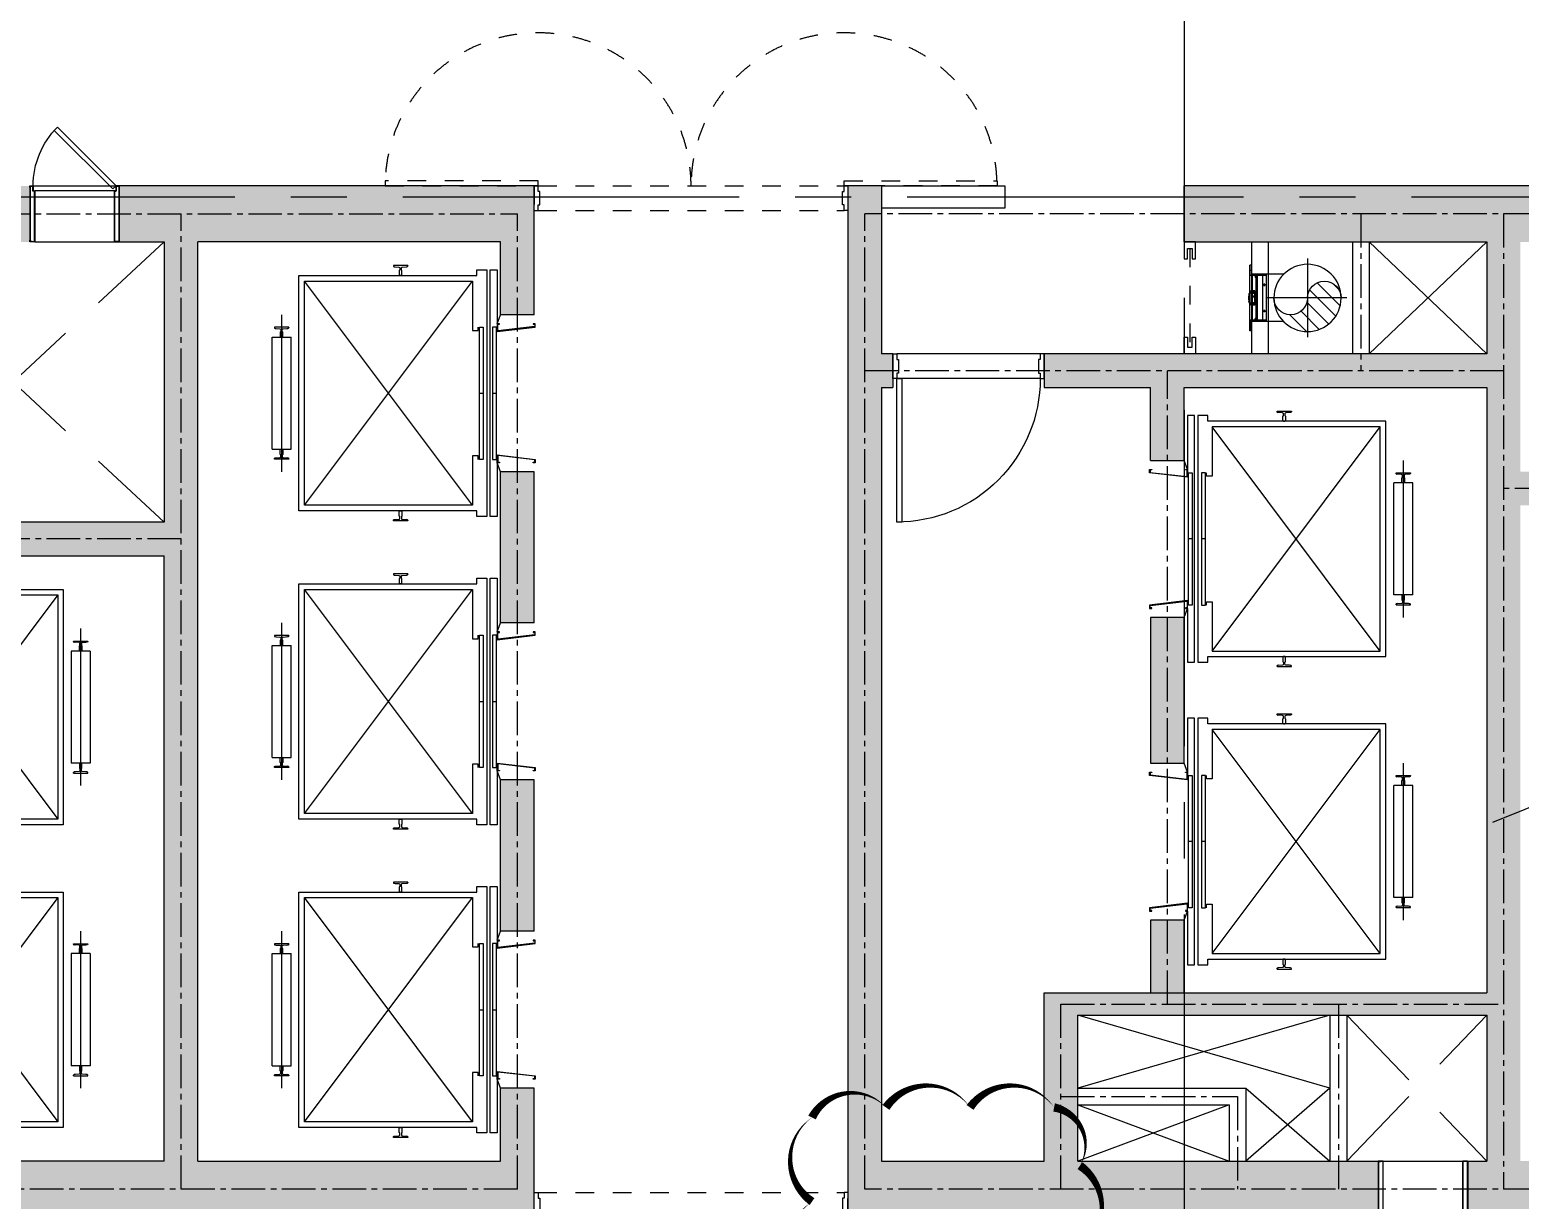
# Model space of a CAD drawing. Header units: millimetres. Extents: x 10000 to 302800, y 6800 to 229018.
# Drawn here: x 209878 to 223176, y 29427 to 39869 of the extents above; entities that cross this region are included whole.
import ezdxf

# ---------------------------------------------------------------- set-up
doc = ezdxf.new("R2010")
doc.units = ezdxf.units.MM
doc.header["$LTSCALE"] = 400
doc.header["$MEASUREMENT"] = 0
for name, pattern in [('X-CORE_9F$0$CEN', [62, 60, -1, 0, -1]), ('X-CORE_9F$0$CENTER2', [1.125, 0.75, -0.125, 0.125, -0.125]), ('X-CORE_9F$0$DASHED', [3, 2, -1]), ('X-F_Exit_7F~20F$0$18$0$STYLE_19', [0.83328, 0.41656, -0.41672]), ('X-GRID_5~ROOF$0$CENTER2', [1.125, 0.75, -0.125, 0.125, -0.125])]:
    doc.linetypes.add(name, pattern=pattern)
doc.layers.get('0').update_dxf_attribs({"linetype": 'CONTINUOUS'})
for name, color, linetype in [('A-TXT1', 3, 'CONTINUOUS'), ('X-CORE_9F$0$A-CEN2', 8, 'X-CORE_9F$0$CENTER2'), ('X-CORE_9F$0$A-CON', 2, 'CONTINUOUS'), ('X-CORE_9F$0$A-DOOR', 4, 'CONTINUOUS'), ('X-CORE_9F$0$A-DOORF', 9, 'CONTINUOUS'), ('X-CORE_9F$0$A-ELE4', 8, 'CONTINUOUS'), ('X-CORE_9F$0$A-ELEV', 5, 'CONTINUOUS'), ('X-CORE_9F$0$A-HAT', 252, 'CONTINUOUS'), ('X-CORE_9F$0$A-OPEN1', 1, 'X-CORE_9F$0$CEN'), ('X-CORE_9F$0$A-OPEN2', 9, 'X-CORE_9F$0$DASHED'), ('X-CORE_9F$0$A-SYM', 7, 'CONTINUOUS'), ('X-CORE_9F$0$A-WALB', 3, 'CONTINUOUS'), ('X-CORE_9F$0$A-WALD', 7, 'CONTINUOUS'), ('X-CORE_LINEN CHUTE TYPE-1$0$A-WALD', 7, 'CONTINUOUS'), ('X-CORE_LINEN CHUTE TYPE-1$0$부품상세도$0$DS1', 7, 'CONTINUOUS'), ('X-F_Exit_7F~20F$0$A-FSD', 4, 'CONTINUOUS'), ('X-F_Exit_7F~20F$0$A-SHUTTER', 4, 'CONTINUOUS'), ('X-GRID_5~ROOF$0$A-CEN1', 1, 'X-GRID_5~ROOF$0$CENTER2')]:
    doc.layers.add(name, color=color, linetype=linetype)
doc.layers.add('X-CORE_9F$0$00_201026_호텔 코어 수정_JANG', color=82, linetype='CONTINUOUS', plot=False)

# ---------------------------------------------------------------- blocks, each defined once
blk = doc.blocks.new('*X699')
at = {"color": 0}
for p, q in [((2879.542, 10374.874), (2880.226, 10375.558)), ((2879.581, 10375.355), (2879.765, 10375.538)), ((2879.674, 10374.564), (2880.454, 10375.344)), ((2879.882, 10374.33), (2880.531, 10374.979)), ((2880.163, 10374.169), (2880.706, 10374.712)), ((2880.542, 10374.106), (2881.042, 10374.606))]:
    blk.add_line(p, q, dxfattribs=at)
blk = doc.blocks.new('X-CORE_LINEN CHUTE TYPE-1$0$c-sec')
for p, q in [((0, 0.587), (0, -0.582)), ((-0.587, 0), (0.609, 0))]:
    blk.add_line(p, q)
at = {"color": 0}
blk.add_circle((0, 0), 0.5, dxfattribs=at)
for centre, start, end in [((-0.25, 0), 0, 180), ((0.25, 0), 180, 0)]:
    blk.add_arc(centre, 0.25, start, end)
at = {"xscale": 0.5003280839895036, "yscale": 0.5003280839895036, "zscale": 0.5003280839895036}
blk.add_blockref('*X699', (-1441.202, -5190.957), dxfattribs=at)
blk = doc.blocks.new('X-CORE_LINEN CHUTE TYPE-1')
for p, q in [((216001, 56116), (215977, 56116)), ((215985, 55578), (215985, 56164)), ((215999, 56164), (215985, 56164)), ((215987, 56072), (215987, 56162)), ((215999, 56162), (215987, 56162)), ((215999, 56164), (215999, 56072)), ((216131, 56072), (215985, 56072)), ((216048, 56070), (215985, 56070)), ((216286, 56082), (216005, 56082)), ((216005, 56082), (216005, 55660)), ((216005, 56082), (216005, 55660)), ((216038, 56053), (216038, 55689)), ((216038, 56053), (216038, 56051)), ((216048, 56053), (216038, 56053)), ((216038, 56051), (216051, 56051)), ((216048, 56069), (216046, 56070)), ((216048, 56063), (216046, 56062)), ((216046, 56062), (216048, 56060)), ((216048, 56055), (216046, 56053)), ((216048, 56070), (216048, 56053)), ((216048, 56051), (216048, 55691)), ((216049, 56072), (216049, 56041)), ((216049, 56041), (216049, 55994)), ((216049, 55994), (216049, 55670)), ((216051, 55672), (216051, 56070)), ((216051, 56070), (216051, 56051)), ((216131, 56070), (216051, 56070)), ((216096, 56079), (216096, 55663)), ((216131, 56077), (216096, 56077)), ((216096, 56072), (216096, 56077)), ((216102, 55988), (216125, 55988)), ((216113, 56000), (216113, 55976)), ((216131, 56082), (216131, 55660)), ((216131, 56082), (216131, 55660)), ((216131, 56082), (216131, 55660)), ((216131, 56082), (216131, 55660)), ((216131, 56077), (216131, 55665)), ((215974, 55888), (215973, 55887)), ((215973, 55887), (215973, 55856)), ((215974, 55854), (215973, 55856)), ((215975, 55905), (215974, 55904)), ((215974, 55904), (215974, 55839)), ((215975, 55912), (215985, 55912)), ((215975, 55912), (215975, 55830)), ((215992, 55935), (215992, 55912)), ((216029, 55935), (215992, 55935)), ((215996, 55912), (215992, 55912)), ((216025, 55924), (215996, 55924)), ((215996, 55924), (215996, 55819)), ((216025, 55912), (215996, 55912)), ((216021, 55884), (216000, 55884)), ((216015, 55918), (216006, 55918)), ((216011, 55923), (216011, 55913)), ((216011, 55873), (216011, 55894)), ((216025, 55924), (216025, 55819)), ((216029, 55912), (216025, 55912)), ((216029, 55935), (216029, 55912)), ((215975, 55837), (215974, 55839)), ((215975, 55830), (215985, 55830)), ((215992, 55830), (215992, 55807)), ((215996, 55830), (215992, 55830)), ((216029, 55807), (215992, 55807)), ((215996, 55830), (216025, 55830)), ((216025, 55819), (215996, 55819)), ((216015, 55824), (216006, 55824)), ((216011, 55829), (216011, 55820)), ((216029, 55830), (216025, 55830)), ((216029, 55830), (216029, 55807)), ((216102, 55754), (216125, 55754)), ((216113, 55766), (216113, 55743)), ((216001, 55626), (215977, 55626)), ((216048, 55672), (215985, 55672)), ((216131, 55670), (215987, 55670)), ((215987, 55580), (215987, 55670)), ((215999, 55578), (215999, 55670)), ((216286, 55660), (216005, 55660)), ((216131, 55660), (216013, 55660)), ((216131, 55660), (216013, 55660)), ((216131, 55660), (216013, 55660)), ((216038, 55689), (216038, 55691)), ((216038, 55691), (216051, 55691)), ((216048, 55689), (216038, 55689)), ((216048, 55688), (216046, 55689)), ((216046, 55681), (216048, 55682)), ((216048, 55679), (216046, 55681)), ((216048, 55674), (216046, 55672)), ((216048, 55672), (216048, 55689)), ((216049, 55670), (216049, 55697)), ((216051, 55672), (216051, 55691)), ((216131, 55672), (216051, 55672)), ((216096, 55665), (216096, 55670)), ((216131, 55665), (216096, 55665)), ((215999, 55578), (215985, 55578)), ((215999, 55580), (215987, 55580))]:
    blk.add_line(p, q)
for centre, radius in [((216113, 55988), 5.84), ((216113, 55988), 3.51), ((216011, 55884), 7.01), ((216011, 55918), 2.34), ((216011, 55824), 2.34), ((216113, 55754), 5.84), ((216113, 55754), 3.51)]:
    blk.add_circle(centre, radius)
for centre, radius, start, end in [((215991, 56116), 8.04, 139.1701, 220.8299), ((216031, 56062), 1.06, 39.0862, 191.583), ((216040, 56063), 10.5, 186.9563, 270), ((216038, 56067), 8.03, 207.8181, 228.8947), ((216036, 56064), 4.44, 228.8947, 79.9843), ((216037, 56069), 0.993, 90, 270.7338), ((215984, 55845), 9.94, 159.3489, 200.6511), ((215991, 55626), 8.04, 139.1701, 220.8299), ((216040, 55679), 10.5, 90, 173.0437), ((216031, 55680), 1.06, 168.417, 320.9138), ((216038, 55676), 8.03, 131.1053, 152.1819), ((216036, 55678), 4.44, 280.0157, 131.1053), ((216037, 55673), 0.993, 89.2662, 270)]:
    blk.add_arc(centre, radius, start, end)
at = {"layer": 'X-CORE_LINEN CHUTE TYPE-1$0$A-WALD'}
for points in [[(215999, 56371), (215999, 55371)], [(216149, 56371), (216149, 55371)]]:
    blk.add_lwpolyline(points, dxfattribs=at)
at = {"layer": 'X-CORE_LINEN CHUTE TYPE-1$0$부품상세도$0$DS1', "linetype": 'ByBlock', "ltscale": 0.6, "xscale": -599.6065573770493, "yscale": 599.6065573770493, "zscale": 599.6065573770493}
blk.add_blockref('X-CORE_LINEN CHUTE TYPE-1$0$c-sec', (216499, 55871), dxfattribs=at)
blk = doc.blocks.new('*U723')
at = {"layer": 'X-CORE_9F$0$A-ELEV'}
for p, q in [((850, 2039), (850, 1869)), ((1850, 2039), (850, 2039)), ((850, 2039), (850, 1869)), ((1850, 2039), (1850, 1869)), ((650, 1954), (2050, 1954)), ((773, 1907), (772, 1897)), ((1850, 1869), (850, 1869)), ((1927, 1907), (1928, 1897)), ((2350, 1749), (350, 249)), ((2350, 249), (350, 1749)), ((300, 886), (300, 898)), ((300, 898), (300, 886)), ((2477, 845), (2478, 835)), ((1350, 189), (1350, 154)), ((1350, 72), (1350, 37))]:
    blk.add_line(p, q, dxfattribs=at)
for points in [[(761, 1890), (765, 1890), (761, 1890), (761, 2018), (765, 2018, -0.397026), (772, 2011), (773, 2001), (775, 1968, 0.397088), (782, 1961), (800, 1961, 0.414214), (804, 1965), (847, 1965, -0.414214), (850, 1963), (850, 1945, -0.414214), (847, 1943), (804, 1943, 0.414214), (800, 1947), (782, 1947, 0.397073), (775, 1940), (772, 1897, -0.397026), (765, 1890, 0.397026), (772, 1897, -0.397026), (765, 1890)], [(1939, 1890), (1935, 1890), (1939, 1890), (1939, 2018), (1935, 2018, 0.397026), (1928, 2011), (1927, 2001), (1925, 1968, -0.397088), (1918, 1961), (1900, 1961, -0.414214), (1896, 1965), (1853, 1965, 0.414214), (1850, 1963), (1850, 1945, 0.414214), (1853, 1943), (1896, 1943, -0.414214), (1900, 1947), (1918, 1947, -0.397073), (1925, 1940), (1928, 1897, 0.397026), (1935, 1890, -0.397026), (1928, 1897, 0.397026), (1935, 1890)], [(211, 828), (215, 828), (211, 828), (211, 956), (215, 956, -0.397026), (222, 949), (223, 939), (225, 906, 0.397088), (232, 899), (250, 899, 0.414214), (254, 903), (297, 903, -0.414214), (300, 901), (300, 883, -0.414214), (297, 881), (254, 881, 0.414214), (250, 885), (232, 885, 0.397073), (225, 878), (222, 835, -0.397026), (215, 828, 0.397026), (222, 835, -0.397026), (215, 828)], [(2489, 828), (2485, 828), (2489, 828), (2489, 956), (2485, 956, 0.397026), (2478, 949), (2477, 939), (2475, 906, -0.397088), (2468, 899), (2450, 899, -0.414214), (2446, 903), (2403, 903, 0.414214), (2400, 901), (2400, 883, 0.414214), (2403, 881), (2446, 881, -0.414214), (2450, 885), (2468, 885, -0.397073), (2475, 878), (2478, 835, 0.397026), (2485, 828, -0.397026), (2478, 835, 0.397026), (2485, 828)]]:
    blk.add_lwpolyline(points, format="xyb", dxfattribs=at)
for points in [[(250, 122), (2450, 122), (2450, 212), (2400, 212), (2400, 1799), (300, 1799), (300, 212), (250, 212)], [(760, 189), (760, 154), (1940, 154), (1940, 189)], [(760, 72), (1940, 72), (1940, 37), (760, 37)]]:
    blk.add_lwpolyline(points, close=True, dxfattribs=at)
for points in [[(1940, 199), (1910, 199), (1910, 249), (2350, 249), (2350, 1749), (350, 1749), (350, 249), (790, 249), (790, 199), (760, 199)], [(2050, 0), (1970, 30), (2450, 30), (2450, 92), (250, 92), (250, 30), (730, 30), (650, 0)]]:
    blk.add_lwpolyline(points, dxfattribs=at)
blk = doc.blocks.new('*U724')
at = {"layer": 'X-CORE_9F$0$A-DOOR'}
for points in [[(735, 25), (735, 10), (730, 10), (730, 30), (800, 30), (760, -310), (730, -310), (730, -290), (735, -290), (735, -305), (756, -305), (794, 25)], [(1965, 25), (1965, 10), (1970, 10), (1970, 30), (1900, 30), (1940, -310), (1970, -310), (1970, -290), (1965, -290), (1965, -305), (1944, -305), (1906, 25)]]:
    blk.add_lwpolyline(points, close=True, dxfattribs=at)
at = {"layer": 'X-CORE_9F$0$A-ELEV'}
for p, q in [((850, 2039), (850, 1869)), ((1850, 2039), (850, 2039)), ((850, 2039), (850, 1869)), ((1850, 2039), (1850, 1869)), ((650, 1954), (2050, 1954)), ((773, 1907), (772, 1897)), ((1850, 1869), (850, 1869)), ((1927, 1907), (1928, 1897)), ((2350, 1749), (350, 249)), ((2350, 249), (350, 1749)), ((300, 886), (300, 898)), ((300, 898), (300, 886)), ((2477, 845), (2478, 835)), ((1350, 189), (1350, 154)), ((1350, 72), (1350, 37))]:
    blk.add_line(p, q, dxfattribs=at)
for points in [[(761, 1890), (765, 1890), (761, 1890), (761, 2018), (765, 2018, -0.397026), (772, 2011), (773, 2001), (775, 1968, 0.397088), (782, 1961), (800, 1961, 0.414214), (804, 1965), (847, 1965, -0.414214), (850, 1963), (850, 1945, -0.414214), (847, 1943), (804, 1943, 0.414214), (800, 1947), (782, 1947, 0.397073), (775, 1940), (772, 1897, -0.397026), (765, 1890, 0.397026), (772, 1897, -0.397026), (765, 1890)], [(1939, 1890), (1935, 1890), (1939, 1890), (1939, 2018), (1935, 2018, 0.397026), (1928, 2011), (1927, 2001), (1925, 1968, -0.397088), (1918, 1961), (1900, 1961, -0.414214), (1896, 1965), (1853, 1965, 0.414214), (1850, 1963), (1850, 1945, 0.414214), (1853, 1943), (1896, 1943, -0.414214), (1900, 1947), (1918, 1947, -0.397073), (1925, 1940), (1928, 1897, 0.397026), (1935, 1890, -0.397026), (1928, 1897, 0.397026), (1935, 1890)], [(211, 828), (215, 828), (211, 828), (211, 956), (215, 956, -0.397026), (222, 949), (223, 939), (225, 906, 0.397088), (232, 899), (250, 899, 0.414214), (254, 903), (297, 903, -0.414214), (300, 901), (300, 883, -0.414214), (297, 881), (254, 881, 0.414214), (250, 885), (232, 885, 0.397073), (225, 878), (222, 835, -0.397026), (215, 828, 0.397026), (222, 835, -0.397026), (215, 828)], [(2489, 828), (2485, 828), (2489, 828), (2489, 956), (2485, 956, 0.397026), (2478, 949), (2477, 939), (2475, 906, -0.397088), (2468, 899), (2450, 899, -0.414214), (2446, 903), (2403, 903, 0.414214), (2400, 901), (2400, 883, 0.414214), (2403, 881), (2446, 881, -0.414214), (2450, 885), (2468, 885, -0.397073), (2475, 878), (2478, 835, 0.397026), (2485, 828, -0.397026), (2478, 835, 0.397026), (2485, 828)]]:
    blk.add_lwpolyline(points, format="xyb", dxfattribs=at)
for points in [[(250, 122), (2450, 122), (2450, 212), (2400, 212), (2400, 1799), (300, 1799), (300, 212), (250, 212)], [(760, 189), (760, 154), (1940, 154), (1940, 189)], [(760, 72), (1940, 72), (1940, 37), (760, 37)]]:
    blk.add_lwpolyline(points, close=True, dxfattribs=at)
for points in [[(1940, 199), (1910, 199), (1910, 249), (2350, 249), (2350, 1749), (350, 1749), (350, 249), (790, 249), (790, 199), (760, 199)], [(2050, 0), (1970, 30), (2450, 30), (2450, 92), (250, 92), (250, 30), (730, 30), (650, 0)]]:
    blk.add_lwpolyline(points, dxfattribs=at)
blk = doc.blocks.new('*U725')
at = {"layer": 'X-CORE_9F$0$A-DOOR'}
for points in [[(735, 25), (735, 10), (730, 10), (730, 30), (800, 30), (760, -310), (730, -310), (730, -290), (735, -290), (735, -305), (756, -305), (794, 25)], [(1965, 25), (1965, 10), (1970, 10), (1970, 30), (1900, 30), (1940, -310), (1970, -310), (1970, -290), (1965, -290), (1965, -305), (1944, -305), (1906, 25)]]:
    blk.add_lwpolyline(points, close=True, dxfattribs=at)
at = {"layer": 'X-CORE_9F$0$A-ELEV'}
for p, q in [((850, 2039), (850, 1869)), ((1850, 2039), (850, 2039)), ((850, 2039), (850, 1869)), ((1850, 2039), (1850, 1869)), ((650, 1954), (2050, 1954)), ((773, 1907), (772, 1897)), ((1850, 1869), (850, 1869)), ((1927, 1907), (1928, 1897)), ((2350, 1749), (350, 249)), ((2350, 249), (350, 1749)), ((300, 886), (300, 898)), ((300, 898), (300, 886)), ((2477, 845), (2478, 835)), ((1350, 189), (1350, 154)), ((1350, 72), (1350, 37))]:
    blk.add_line(p, q, dxfattribs=at)
for points in [[(761, 1890), (765, 1890), (761, 1890), (761, 2018), (765, 2018, -0.397026), (772, 2011), (773, 2001), (775, 1968, 0.397088), (782, 1961), (800, 1961, 0.414214), (804, 1965), (847, 1965, -0.414214), (850, 1963), (850, 1945, -0.414214), (847, 1943), (804, 1943, 0.414214), (800, 1947), (782, 1947, 0.397073), (775, 1940), (772, 1897, -0.397026), (765, 1890, 0.397026), (772, 1897, -0.397026), (765, 1890)], [(1939, 1890), (1935, 1890), (1939, 1890), (1939, 2018), (1935, 2018, 0.397026), (1928, 2011), (1927, 2001), (1925, 1968, -0.397088), (1918, 1961), (1900, 1961, -0.414214), (1896, 1965), (1853, 1965, 0.414214), (1850, 1963), (1850, 1945, 0.414214), (1853, 1943), (1896, 1943, -0.414214), (1900, 1947), (1918, 1947, -0.397073), (1925, 1940), (1928, 1897, 0.397026), (1935, 1890, -0.397026), (1928, 1897, 0.397026), (1935, 1890)], [(211, 828), (215, 828), (211, 828), (211, 956), (215, 956, -0.397026), (222, 949), (223, 939), (225, 906, 0.397088), (232, 899), (250, 899, 0.414214), (254, 903), (297, 903, -0.414214), (300, 901), (300, 883, -0.414214), (297, 881), (254, 881, 0.414214), (250, 885), (232, 885, 0.397073), (225, 878), (222, 835, -0.397026), (215, 828, 0.397026), (222, 835, -0.397026), (215, 828)], [(2489, 828), (2485, 828), (2489, 828), (2489, 956), (2485, 956, 0.397026), (2478, 949), (2477, 939), (2475, 906, -0.397088), (2468, 899), (2450, 899, -0.414214), (2446, 903), (2403, 903, 0.414214), (2400, 901), (2400, 883, 0.414214), (2403, 881), (2446, 881, -0.414214), (2450, 885), (2468, 885, -0.397073), (2475, 878), (2478, 835, 0.397026), (2485, 828, -0.397026), (2478, 835, 0.397026), (2485, 828)]]:
    blk.add_lwpolyline(points, format="xyb", dxfattribs=at)
for points in [[(250, 122), (2450, 122), (2450, 212), (2400, 212), (2400, 1799), (300, 1799), (300, 212), (250, 212)], [(760, 189), (760, 154), (1940, 154), (1940, 189)], [(760, 72), (1940, 72), (1940, 37), (760, 37)]]:
    blk.add_lwpolyline(points, close=True, dxfattribs=at)
for points in [[(1940, 199), (1910, 199), (1910, 249), (2350, 249), (2350, 1749), (350, 1749), (350, 249), (790, 249), (790, 199), (760, 199)], [(2050, 0), (1970, 30), (2450, 30), (2450, 92), (250, 92), (250, 30), (730, 30), (650, 0)]]:
    blk.add_lwpolyline(points, dxfattribs=at)
blk = doc.blocks.new('X-CORE_9F$0$SD-1350-220')
at = {"layer": 'X-CORE_9F$0$A-DOOR'}
for points in [[(35, 25), (80, 25), (80, 1305), (35, 1305)], [(0, -195), (35, -195), (35, -145), (50, -145), (50, -25), (35, -25), (35, 25), (0, 25)], [(1350, -195), (1315, -195), (1315, -145), (1300, -145), (1300, -25), (1315, -25), (1315, 25), (1350, 25)]]:
    blk.add_lwpolyline(points, close=True, dxfattribs=at)
at = {"layer": 'X-CORE_9F$0$A-DOORF'}
blk.add_arc((35, 25), 1280, 359.9893, 90, dxfattribs=at)
at = {"layer": 'X-CORE_9F$0$A-ELE4'}
for p, q in [((1315, 25), (35, 25)), ((1315, -195), (35, -195))]:
    blk.add_line(p, q, dxfattribs=at)
blk = doc.blocks.new('*U741')
at = {"layer": 'X-CORE_9F$0$A-DOOR', "color": 8}
for p, q in [((770, 0), (30, 0)), ((45, -45), (755, -45)), ((755, -500), (45, -500))]:
    blk.add_line(p, q, dxfattribs=at)
at = {"layer": 'X-CORE_9F$0$A-DOOR'}
for points in [[(553, 523), (30, 0), (58, -28), (582, 495)], [(2, -15), (2, -15), (2, -15), (0, -15), (0, 0), (30, 0), (30, -45), (45, -45), (45, -500), (0, -500), (0, -485), (2, -485), (2, -485), (2, -485), (2, -498), (43, -498), (43, -47), (28, -47), (28, -2), (2, -2)], [(798, -15), (798, -15), (798, -15), (800, -15), (800, 0), (770, 0), (770, -45), (755, -45), (755, -500), (800, -500), (800, -485), (798, -485), (798, -485), (798, -485), (798, -498), (757, -498), (757, -47), (772, -47), (772, -2), (798, -2)]]:
    blk.add_lwpolyline(points, close=True, dxfattribs=at)
at = {"layer": 'X-CORE_9F$0$A-DOOR', "color": 8}
for points in [[(20, -498), (2, -498), (2, -2), (20, -2), (20, -3), (3, -3), (3, -497), (20, -497)], [(780, -498), (798, -498), (798, -2), (780, -2), (780, -3), (797, -3), (797, -497), (780, -497)]]:
    blk.add_lwpolyline(points, close=True, dxfattribs=at)
blk.add_arc((30, 0), 740, 0, 45, dxfattribs=at)
blk = doc.blocks.new('X-CORE_9F$0$201207_점검구 수정용_JANG')
at = {"layer": 'X-CORE_9F$0$A-DOOR', "xscale": -1, "rotation": 359.9999999999994}
blk.add_blockref('*U741', (205899, 56871), dxfattribs=at)
at = {"layer": 'X-CORE_9F$0$A-DOOR', "rotation": 180.0000000000006}
blk.add_blockref('*U741', (217929, 47671), dxfattribs=at)
blk = doc.blocks.new('X-CORE_9F')
at = {"layer": 'X-CORE_9F$0$A-HAT'}
h = blk.add_hatch(dxfattribs=at)
h.set_pattern_fill('AR-CONC', color=256)
h.set_pattern_definition([(50, (0, 0), (182.18467, -15.93909), [19.05, -209.55]), (355, (0, 0), (-35.24283, 191.05664), [15.24, -167.64]), (100.451, (15.18, -1.33), (146.9425, 175.11669), [16.19, -178.09]), (46.1842, (0, 50.8), (271.07904, -42.04233), [28.575, -314.325]), (96.6356, (22.6, 47.3), (237.40423, 247.42556), [24.285, -267.135]), (351.184, (0, 50.8), (237.4046, 247.42512), [22.86, -251.46]), (21, (25.4, 38.1), (151.61488, -102.26552), [19.05, -209.55]), (326, (25.4, 38.1), (61.80203, 184.18797), [15.24, -167.64]), (71.4514, (38.03, 29.58), (213.41649, 81.92286), [16.19, -178.09]), (37.5, (0, 0), (3.088603, 84.555039), [0, -165.608, 0, -170.18, 0, -168.275]), (7.5, (0, 0), (66.819663, 100.180575), [0, -97.028, 0, -161.798, 0, -64.135]), (327.5, (-56.64, 0), (135.590595, -5.728744), [0, -63.5, 0, -198.12, 0, -262.89]), (317.5, (-82.04, 0), (148.12918, 25.42649), [0, -82.55, 0, -131.572, 0, -186.69])])
h.paths.add_polyline_path([(224199, 48171), (218399, 48171), (218399, 54021), (221199, 54021), (221199, 49571), (222299, 49571), (222299, 49771), (221499, 49771), (221499, 51221), (223699, 51221), (223699, 49571), (224199, 49571), (224199, 56871), (222999, 56871), (222999, 56371), (223699, 56371), (223699, 51421), (221499, 51421), (221499, 56371), (222199, 56371), (222199, 56871), (220699, 56871), (220699, 56371), (221199, 56371), (221199, 54321), (218399, 54321), (218399, 56371), (219599, 56371), (219599, 56871), (215399, 56871), (215399, 56371), (218099, 56371), (218099, 55371), (214149, 55371), (214149, 55071), (215099, 55071), (215099, 54421), (215399, 54421), (215399, 55071), (218099, 55071), (218099, 49671), (214149, 49671), (214149, 48171), (212699, 48171), (212699, 55071), (212799, 55071), (212799, 55371), (212699, 55371), (212699, 56871), (212399, 56871), (212399, 47671), (217129, 47671), (217129, 48171), (214449, 48171), (214449, 49471), (218099, 49471), (218099, 48171), (217929, 48171), (217929, 47671), (224199, 47671)])
h.paths.add_polyline_path([(215399, 50321), (215099, 50321), (215099, 49671), (215399, 49671)], flags=17)
h.paths.add_polyline_path([(215399, 53021), (215099, 53021), (215099, 51721), (215399, 51721)], flags=17)
h.paths.add_polyline_path([(209599, 48821), (209299, 48821), (209299, 48171), (206599, 48171), (206599, 56371), (209299, 56371), (209299, 55721), (209599, 55721), (209599, 56871), (205899, 56871), (205899, 56371), (206299, 56371), (206299, 53871), (203599, 53871), (203599, 56371), (205099, 56371), (205099, 56871), (203299, 56871), (203299, 52921), (203599, 52921), (203599, 53571), (206299, 53571), (206299, 48171), (203599, 48171), (203599, 48821), (203299, 48821), (203299, 47671), (209599, 47671)])
h.paths.add_polyline_path([(209599, 51571), (209299, 51571), (209299, 50221), (209599, 50221)], flags=17)
h.paths.add_polyline_path([(209599, 54321), (209299, 54321), (209299, 52971), (209599, 52971)], flags=17)
h.paths.add_polyline_path([(203599, 51521), (203299, 51521), (203299, 50221), (203599, 50221)], flags=17)
h.paths.add_polyline_path([(200099, 48821), (199799, 48821), (199799, 48171), (197099, 48171), (197099, 53571), (199799, 53571), (199799, 52921), (200099, 52921), (200099, 56871), (198999, 56871), (198999, 56371), (199799, 56371), (199799, 53871), (197099, 53871), (197099, 56371), (197899, 56371), (197899, 56871), (195849, 56871), (195849, 56371), (196799, 56371), (196799, 54471), (193999, 54471), (193999, 56371), (195049, 56371), (195049, 56871), (193699, 56871), (193699, 49771), (192949, 49771), (192949, 49571), (193999, 49571), (193999, 54171), (196799, 54171), (196799, 48171), (192499, 48171), (192499, 47671), (200099, 47671)])
h.paths.add_polyline_path([(200099, 51521), (199799, 51521), (199799, 50221), (200099, 50221)], flags=17)
h.paths.add_polyline_path([(191099, 49621), (190799, 49621), (190799, 48971), (188099, 48971), (188099, 54371), (190799, 54371), (190799, 53721), (191099, 53721), (191099, 54371), (192299, 54371), (192299, 56871), (189801, 56871), (189801, 56371), (191999, 56371), (191999, 54671), (188099, 54671), (188099, 56371), (189001, 56371), (189001, 56871), (187349, 56871), (187349, 56371), (187599, 56371), (187599, 48171), (185999, 48171), (185999, 56371), (186249, 56371), (186249, 56871), (185799, 56871), (185799, 47671), (191099, 47671)])
h.paths.add_polyline_path([(188099, 48171), (188099, 48771), (190799, 48771), (190799, 48171)], flags=16)
h.paths.add_polyline_path([(191099, 52321), (190799, 52321), (190799, 51021), (191099, 51021)], flags=17)
at = {"layer": 'X-CORE_9F$0$00_201026_호텔 코어 수정_JANG'}
blk.add_lwpolyline([(212078, 46771, 0, 75, 0.520567), (212828, 46771, 0, 75, 0.520567), (213578, 46771, 0, 75, 0.520567), (214328, 46771, 0, 75, 0.520567), (214469, 47380, 0, 75, 0.520567), (214469, 48130, 0, 75, 0.520567), (214238, 48649, 0, 75, 0.520567), (213488, 48649, 0, 75, 0.520567), (212738, 48649, 0, 75, 0.520567), (212078, 48559, 0, 75, 0.520567), (212078, 47809, 0, 75, 0.520567)], format="xyseb", close=True, dxfattribs=at)
at = {"layer": 'X-CORE_9F$0$A-CEN2'}
for p, q in [((203449, 56621), (209449, 56621)), ((206449, 47921), (206449, 56621)), ((209449, 47921), (209449, 56621)), ((223949, 56621), (212549, 56621)), ((212549, 47921), (212549, 56621)), ((216974, 56621), (216974, 55221)), ((218249, 56621), (218249, 47921)), ((218249, 55221), (212549, 55221)), ((215249, 49571), (215249, 55221)), ((221349, 54171), (218249, 54171)), ((206449, 53721), (203449, 53721)), ((214299, 47921), (214299, 49571)), ((214299, 49571), (218249, 49571)), ((216774, 49571), (216774, 47921)), ((214299, 48746), (215874, 48746)), ((215874, 48746), (215874, 47921)), ((209449, 47921), (203449, 47921)), ((223949, 47921), (212549, 47921))]:
    blk.add_line(p, q, dxfattribs=at)
at = {"layer": 'X-CORE_9F$0$A-CON', "ltscale": 10}
for p, q in [((209599, 56871), (205899, 56871)), ((205899, 56371), (205899, 56871)), ((209599, 55721), (209599, 56871)), ((212699, 56871), (212399, 56871)), ((212399, 56871), (212399, 47671)), ((212699, 56871), (212699, 55371)), ((215399, 56371), (215399, 56871)), ((219599, 56871), (215399, 56871)), ((205899, 56371), (206299, 56371)), ((206299, 56371), (206299, 53871)), ((206599, 48171), (206599, 56371)), ((209299, 56371), (206599, 56371)), ((209299, 55721), (209299, 56371)), ((215399, 56371), (218099, 56371)), ((218099, 56371), (218099, 55371)), ((212799, 55371), (212699, 55371)), ((212799, 55371), (212799, 55071)), ((218099, 55371), (214149, 55371)), ((214149, 55371), (214149, 55071)), ((212699, 55071), (212799, 55071)), ((212699, 55071), (212699, 48171)), ((214149, 55071), (215099, 55071)), ((215099, 54421), (215099, 55071)), ((215399, 55071), (218099, 55071)), ((215399, 54421), (215399, 55071)), ((218099, 55071), (218099, 49671)), ((215099, 54421), (215399, 54421)), ((209299, 52971), (209299, 54321)), ((209599, 52971), (209599, 54321)), ((206299, 53871), (203599, 53871)), ((203599, 53571), (206299, 53571)), ((206299, 48171), (206299, 53571)), ((215399, 53021), (215099, 53021)), ((215099, 53021), (215099, 51721)), ((215399, 51721), (215399, 53021)), ((215099, 51721), (215399, 51721)), ((209299, 50221), (209299, 51571)), ((209599, 50221), (209599, 51571)), ((215399, 50321), (215099, 50321)), ((215099, 50321), (215099, 49671)), ((215399, 49671), (215399, 50321)), ((214149, 49671), (218099, 49671)), ((214149, 48171), (214149, 49671)), ((214449, 49471), (218099, 49471)), ((214449, 48171), (214449, 49471)), ((218099, 49471), (218099, 48171)), ((209299, 48171), (209299, 48821)), ((209599, 47671), (209599, 48821)), ((206299, 48171), (203599, 48171)), ((206599, 48171), (209299, 48171)), ((212699, 48171), (214149, 48171)), ((214449, 48171), (217129, 48171)), ((217129, 48171), (217129, 47671)), ((217929, 48171), (217929, 47671)), ((217929, 48171), (218099, 48171))]:
    blk.add_line(p, q, dxfattribs=at)
at = {"layer": 'X-CORE_9F$0$A-CON'}
for p, q in [((209599, 55721), (209299, 55721)), ((209599, 54321), (209299, 54321)), ((209599, 52971), (209299, 52971)), ((209599, 51571), (209299, 51571)), ((209599, 50221), (209299, 50221)), ((209599, 48821), (209299, 48821))]:
    blk.add_line(p, q, dxfattribs=at)
at = {"layer": 'X-CORE_9F$0$A-OPEN1', "ltscale": 0.3}
for p, q in [((217049, 56371), (218099, 55371)), ((218099, 56371), (217049, 55371)), ((215949, 48821), (216699, 48171)), ((216699, 48821), (215949, 48171)), ((214449, 48671), (215799, 48171)), ((215799, 48671), (214449, 48171))]:
    blk.add_line(p, q, dxfattribs=at)
for points in [[(216699, 49471), (214449, 48821)], [(216699, 48821), (214449, 49471)]]:
    blk.add_lwpolyline(points, dxfattribs=at)
at = {"layer": 'X-CORE_9F$0$A-OPEN2'}
for p, q in [((206299, 56371), (203599, 53871)), ((206299, 53871), (203599, 56371))]:
    blk.add_line(p, q, dxfattribs=at)
for points in [[(216849, 49471), (218099, 48171)], [(216849, 48171), (218099, 49471)]]:
    blk.add_lwpolyline(points, dxfattribs=at)
at = {"layer": 'X-CORE_9F$0$A-SYM'}
blk.add_lwpolyline([(219949, 51911), (219098, 51571), (219049, 51701), (219049, 51401), (219000, 51532), (218149, 51191)], dxfattribs=at)
at = {"layer": 'X-CORE_9F$0$A-WALB'}
blk.add_lwpolyline([(212699, 56871), (213799, 56871), (213799, 56671), (212699, 56671)], dxfattribs=at)
at = {"layer": 'X-CORE_9F$0$A-WALD', "linetype": 'ByBlock'}
for p, q in [((216899, 56371), (216899, 55371)), ((217049, 56371), (217049, 55371)), ((214449, 48821), (215949, 48821)), ((215949, 48821), (215949, 48171)), ((214449, 48671), (215799, 48671)), ((215799, 48671), (215799, 48171))]:
    blk.add_line(p, q, dxfattribs=at)
for points in [[(216699, 49471), (216699, 48171)], [(216849, 49471), (216849, 48171)]]:
    blk.add_lwpolyline(points, dxfattribs=at)
for name, p, xscale, rotation in [('*U725', (209299, 56371), -1.000000000000001, 90), ('X-CORE_9F$0$SD-1350-220', (212799, 55176), -1, 180), ('*U725', (209299, 53621), -1.000000000000001, 90), ('*U725', (209299, 50871), -1.000000000000001, 90)]:
    blk.add_blockref(name, p, dxfattribs=dict(xscale=xscale, rotation=rotation))
at = {"rotation": 270}
for p in [(215399, 55071), (215399, 52371)]:
    blk.add_blockref('*U724', p, dxfattribs=at)
at = {"layer": 'X-CORE_9F$0$A-DOOR'}
blk.add_blockref('X-CORE_9F$0$201207_점검구 수정용_JANG', (0, 0), dxfattribs=at)
at = {"layer": 'X-CORE_9F$0$A-ELEV', "xscale": -1, "rotation": 270}
for p in [(203599, 50871), (203599, 48171)]:
    blk.add_blockref('*U723', p, dxfattribs=at)
blk = doc.blocks.new('X-F_Exit_7F~20F')
at = {"layer": 'X-F_Exit_7F~20F$0$A-FSD', "linetype": 'X-F_Exit_7F~20F$0$18$0$STYLE_19'}
for p, q in [((209634, 56871), (212364, 56871, 0)), ((209634, 56651), (212364, 56651, 0)), ((209634, 47891), (212364, 47891, 0)), ((209634, 47891), (212364, 47891, 0))]:
    blk.add_line(p, q, dxfattribs=at)
for points in [[(209634, 56871), (209634, 56916), (208269, 56916), (208269, 56871)], [(212364, 56871), (212364, 56916), (213729, 56916), (213729, 56871)], [(209599, 56651), (209634, 56651), (209634, 56701), (209649, 56701), (209649, 56821), (209634, 56821), (209634, 56871), (209599, 56871)], [(212399, 56651), (212364, 56651), (212364, 56701), (212349, 56701), (212349, 56821), (212364, 56821), (212364, 56871), (212399, 56871)], [(209599, 47891), (209634, 47891), (209634, 47841), (209649, 47841), (209649, 47721), (209634, 47721), (209634, 47671), (209599, 47671)], [(209599, 47891), (209634, 47891), (209634, 47841), (209649, 47841), (209649, 47721), (209634, 47721), (209634, 47671), (209599, 47671)], [(212399, 47891), (212364, 47891), (212364, 47841), (212349, 47841), (212349, 47721), (212364, 47721), (212364, 47671), (212399, 47671)], [(212399, 47891), (212364, 47891), (212364, 47841), (212349, 47841), (212349, 47721), (212364, 47721), (212364, 47671), (212399, 47671)]]:
    blk.add_lwpolyline(points, close=True, dxfattribs=at)
for centre, start, end in [((209634, 56871), 360, 178.1108), ((212364, 56871), 1.8892, 180)]:
    blk.add_arc(centre, 1365, start, end, dxfattribs=at)
at = {"layer": 'X-F_Exit_7F~20F$0$A-SHUTTER', "linetype": 'X-F_Exit_7F~20F$0$18$0$STYLE_19'}
for points in [[(215429, 56221), (215429, 56311), (215469, 56311), (215469, 56221), (215499, 56221), (215499, 56371), (215399, 56371), (215399, 56221), (215429, 56221)], [(215449, 56311), (215449, 55431)], [(215429, 55521), (215429, 55431), (215469, 55431), (215469, 55521), (215499, 55521), (215499, 55371), (215399, 55371), (215399, 55521), (215429, 55521)]]:
    blk.add_lwpolyline(points, dxfattribs=at)
blk = doc.blocks.new('X-GRID_5~ROOF')
at = {"layer": 'X-GRID_5~ROOF$0$A-CEN1', "ltscale": 10}
blk.add_line((215399, 81871), (215399, 33068), dxfattribs=at)
blk.add_lwpolyline([(251927, 56771), (158517, 56771)], dxfattribs=at)
blk = doc.blocks.new('X-BASE-9F')
for name in ['X-GRID_5~ROOF', 'X-F_Exit_7F~20F', 'X-CORE_9F', 'X-CORE_LINEN CHUTE TYPE-1']:
    blk.add_blockref(name, (0, 0))

msp = doc.modelspace()

# ---------------------------------------------------------------- block references
at = {"layer": 'A-TXT1'}
msp.add_blockref('X-BASE-9F', (4779, -18394), dxfattribs=at)

doc.saveas('drawing.dxf')
